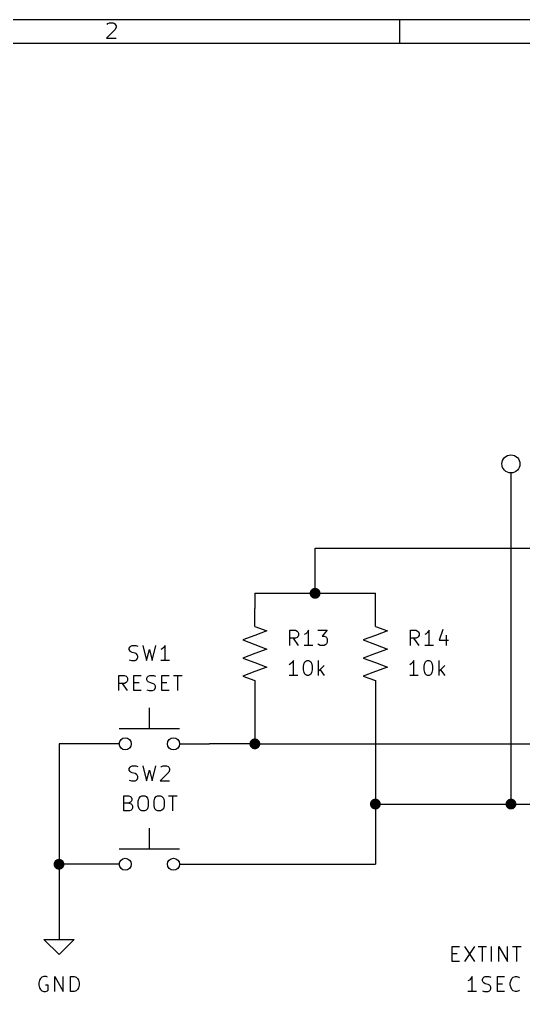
# Model space of a CAD drawing. Extents: x 0.4 to 11.3, y -7.9 to -0.4.
# Drawn here: x 3.069 to 4.742, y -3.623 to -0.394 of the extents above; entities that cross this region are included whole.
import ezdxf

# ---------------------------------------------------------------- set-up
doc = ezdxf.new("R2010")
doc.units = 0
doc.header["$MEASUREMENT"] = 0
for name, color, linetype in [('BROWN2', 54, 'CONTINUOUS'), ('CYAN2', 4, 'CONTINUOUS'), ('GREEN3', 91, 'CONTINUOUS'), ('RED2', 1, 'CONTINUOUS')]:
    doc.layers.add(name, color=color, linetype=linetype)

msp = doc.modelspace()

# ---------------------------------------------------------------- linework, layer by layer
at = {"layer": 'BROWN2', "linetype": 'CONTINUOUS'}
for p, q in [((4.5051, -3.5228), (4.5051, -3.4728)), ((4.5051, -3.4728), (4.5289, -3.4728)), ((4.5455, -3.4728), (4.5789, -3.5228)), ((4.5789, -3.4728), (4.5455, -3.5228)), ((4.5908, -3.4728), (4.6193, -3.4728)), ((4.6051, -3.5228), (4.6051, -3.4728)), ((4.636, -3.5228), (4.636, -3.4728)), ((4.6598, -3.5228), (4.6598, -3.4728)), ((4.6598, -3.4728), (4.6884, -3.5228)), ((4.6884, -3.5228), (4.6884, -3.4728)), ((4.7051, -3.4728), (4.7336, -3.4728)), ((4.7193, -3.5228), (4.7193, -3.4728)), ((4.5051, -3.4966), (4.5217, -3.4966)), ((4.5289, -3.5228), (4.5051, -3.5228)), ((4.567, -3.5799), (4.5622, -3.5847)), ((4.5717, -3.5728), (4.567, -3.5799)), ((4.5717, -3.6228), (4.5717, -3.5728)), ((4.6051, -3.5823), (4.6074, -3.5776)), ((4.6051, -3.5871), (4.6051, -3.5823)), ((4.6074, -3.5776), (4.6098, -3.5752)), ((4.6098, -3.5752), (4.6146, -3.5728)), ((4.6146, -3.5728), (4.6265, -3.5728)), ((4.6265, -3.5728), (4.6336, -3.5752)), ((4.6551, -3.6228), (4.6551, -3.5728)), ((4.6551, -3.5728), (4.6789, -3.5728)), ((4.7003, -3.5847), (4.7027, -3.5799)), ((4.7027, -3.5799), (4.7074, -3.5752)), ((4.7074, -3.5752), (4.7146, -3.5728)), ((4.7146, -3.5728), (4.7193, -3.5728)), ((4.7193, -3.5728), (4.7265, -3.5752)), ((4.7265, -3.5752), (4.7289, -3.5776)), ((4.5622, -3.5847), (4.5574, -3.5871)), ((4.6074, -3.5919), (4.6051, -3.5871)), ((4.6098, -3.5942), (4.6074, -3.5919)), ((4.6146, -3.5966), (4.6098, -3.5942)), ((4.6241, -3.599), (4.6146, -3.5966)), ((4.6289, -3.6014), (4.6241, -3.599)), ((4.6312, -3.6038), (4.6289, -3.6014)), ((4.6336, -3.6085), (4.6312, -3.6038)), ((4.6312, -3.618), (4.6336, -3.6133)), ((4.6336, -3.6133), (4.6336, -3.6085)), ((4.6551, -3.5966), (4.6717, -3.5966)), ((4.6979, -3.5942), (4.7003, -3.5847)), ((4.6979, -3.6014), (4.6979, -3.5942)), ((4.7003, -3.6109), (4.6979, -3.6014)), ((4.7027, -3.6157), (4.7003, -3.6109)), ((4.7074, -3.6204), (4.7027, -3.6157)), ((4.586, -3.6228), (4.5574, -3.6228)), ((4.6051, -3.6204), (4.6122, -3.6228)), ((4.6122, -3.6228), (4.6241, -3.6228)), ((4.6241, -3.6228), (4.6289, -3.6204)), ((4.6289, -3.6204), (4.6312, -3.618)), ((4.6789, -3.6228), (4.6551, -3.6228)), ((4.7146, -3.6228), (4.7074, -3.6204)), ((4.7193, -3.6228), (4.7146, -3.6228)), ((4.7265, -3.6204), (4.7193, -3.6228)), ((4.7289, -3.618), (4.7265, -3.6204))]:
    msp.add_line(p, q, dxfattribs=at)
at = {"layer": 'CYAN2', "linetype": 'CONTINUOUS'}
for p, q in [((4.4734, -2.4204), (4.4615, -2.4561)), ((3.9663, -2.4728), (3.9663, -2.4228)), ((3.9663, -2.4228), (3.9853, -2.4228)), ((3.9853, -2.449), (3.9663, -2.449)), ((3.9949, -2.4728), (3.9782, -2.449)), ((3.9853, -2.4228), (3.9901, -2.4252)), ((3.9901, -2.4466), (3.9853, -2.449)), ((3.9901, -2.4252), (3.9925, -2.4276)), ((3.9925, -2.4442), (3.9901, -2.4466)), ((3.9925, -2.4276), (3.9949, -2.4323)), ((3.9949, -2.4395), (3.9925, -2.4442)), ((3.9949, -2.4323), (3.9949, -2.4395)), ((4.0187, -2.4347), (4.0139, -2.4371)), ((4.0234, -2.4299), (4.0187, -2.4347)), ((4.0282, -2.4228), (4.0234, -2.4299)), ((4.0282, -2.4728), (4.0282, -2.4228)), ((4.0591, -2.4228), (4.0901, -2.4228)), ((4.0901, -2.4228), (4.0734, -2.4418)), ((4.0734, -2.4418), (4.0806, -2.4418)), ((4.0806, -2.4418), (4.0853, -2.4442)), ((4.0853, -2.4442), (4.0877, -2.4466)), ((4.0877, -2.4466), (4.0901, -2.4514)), ((4.0901, -2.4514), (4.0901, -2.4633)), ((4.3663, -2.4728), (4.3663, -2.4228)), ((4.3663, -2.4228), (4.3853, -2.4228)), ((4.3853, -2.449), (4.3663, -2.449)), ((4.3949, -2.4728), (4.3782, -2.449)), ((4.3853, -2.4228), (4.3901, -2.4252)), ((4.3901, -2.4466), (4.3853, -2.449)), ((4.3901, -2.4252), (4.3925, -2.4276)), ((4.3925, -2.4442), (4.3901, -2.4466)), ((4.3925, -2.4276), (4.3949, -2.4323)), ((4.3949, -2.4395), (4.3925, -2.4442)), ((4.3949, -2.4323), (4.3949, -2.4395)), ((4.4187, -2.4347), (4.4139, -2.4371)), ((4.4234, -2.4299), (4.4187, -2.4347)), ((4.4282, -2.4228), (4.4234, -2.4299)), ((4.4282, -2.4728), (4.4282, -2.4228)), ((4.4853, -2.4395), (4.4853, -2.4728)), ((3.4333, -2.4823), (3.4357, -2.4776)), ((3.4333, -2.4871), (3.4333, -2.4823)), ((3.4357, -2.4776), (3.4381, -2.4752)), ((3.4381, -2.4752), (3.4429, -2.4728)), ((3.4429, -2.4728), (3.4548, -2.4728)), ((3.4548, -2.4728), (3.4619, -2.4752)), ((3.4786, -2.4728), (3.4905, -2.5228)), ((3.5095, -2.5228), (3.5214, -2.4728)), ((3.5429, -2.4847), (3.5381, -2.4871)), ((3.5476, -2.4799), (3.5429, -2.4847)), ((3.5524, -2.4728), (3.5476, -2.4799)), ((3.5524, -2.5228), (3.5524, -2.4728)), ((4.0425, -2.4728), (4.0139, -2.4728)), ((4.0615, -2.4704), (4.0591, -2.468)), ((4.0663, -2.4728), (4.0615, -2.4704)), ((4.0806, -2.4728), (4.0663, -2.4728)), ((4.0853, -2.4704), (4.0806, -2.4728)), ((4.0877, -2.468), (4.0853, -2.4704)), ((4.0901, -2.4633), (4.0877, -2.468)), ((4.4425, -2.4728), (4.4139, -2.4728)), ((4.4615, -2.4561), (4.4925, -2.4561)), ((3.4357, -2.4919), (3.4333, -2.4871)), ((3.4381, -2.4942), (3.4357, -2.4919)), ((3.4429, -2.4966), (3.4381, -2.4942)), ((3.4524, -2.499), (3.4429, -2.4966)), ((3.4571, -2.5014), (3.4524, -2.499)), ((3.4595, -2.5038), (3.4571, -2.5014)), ((3.4571, -2.5204), (3.4595, -2.518)), ((3.4619, -2.5085), (3.4595, -2.5038)), ((3.4595, -2.518), (3.4619, -2.5133)), ((3.4619, -2.5133), (3.4619, -2.5085)), ((3.4905, -2.5228), (3.5, -2.4871)), ((3.5, -2.4871), (3.5095, -2.5228)), ((3.4333, -2.5204), (3.4405, -2.5228)), ((3.4405, -2.5228), (3.4524, -2.5228)), ((3.4524, -2.5228), (3.4571, -2.5204)), ((3.5667, -2.5228), (3.5381, -2.5228)), ((3.9687, -2.5347), (3.9639, -2.5371)), ((3.9734, -2.5299), (3.9687, -2.5347)), ((3.9782, -2.5228), (3.9734, -2.5299)), ((3.9782, -2.5728), (3.9782, -2.5228)), ((4.0115, -2.5418), (4.0139, -2.5323)), ((4.0115, -2.5538), (4.0115, -2.5418)), ((4.0139, -2.5323), (4.0163, -2.5276)), ((4.0163, -2.5276), (4.0187, -2.5252)), ((4.0187, -2.5252), (4.0234, -2.5228)), ((4.0234, -2.5228), (4.0282, -2.5228)), ((4.0282, -2.5228), (4.0329, -2.5252)), ((4.0329, -2.5252), (4.0353, -2.5276)), ((4.0353, -2.5276), (4.0377, -2.5323)), ((4.0377, -2.5323), (4.0401, -2.5418)), ((4.0401, -2.5418), (4.0401, -2.5538)), ((4.0615, -2.5728), (4.0615, -2.5228)), ((4.0806, -2.5395), (4.0615, -2.5585)), ((4.3687, -2.5347), (4.3639, -2.5371)), ((4.3734, -2.5299), (4.3687, -2.5347)), ((4.3782, -2.5228), (4.3734, -2.5299)), ((4.3782, -2.5728), (4.3782, -2.5228)), ((4.4115, -2.5418), (4.4139, -2.5323)), ((4.4115, -2.5538), (4.4115, -2.5418)), ((4.4139, -2.5323), (4.4163, -2.5276)), ((4.4163, -2.5276), (4.4187, -2.5252)), ((4.4187, -2.5252), (4.4234, -2.5228)), ((4.4234, -2.5228), (4.4282, -2.5228)), ((4.4282, -2.5228), (4.4329, -2.5252)), ((4.4329, -2.5252), (4.4353, -2.5276)), ((4.4353, -2.5276), (4.4377, -2.5323)), ((4.4377, -2.5323), (4.4401, -2.5418)), ((4.4401, -2.5418), (4.4401, -2.5538)), ((4.4615, -2.5728), (4.4615, -2.5228)), ((4.4806, -2.5395), (4.4615, -2.5585)), ((3.3988, -2.6228), (3.3988, -2.5728)), ((3.3988, -2.5728), (3.4179, -2.5728)), ((3.4179, -2.5728), (3.4226, -2.5752)), ((3.4226, -2.5752), (3.425, -2.5776)), ((3.425, -2.5776), (3.4274, -2.5823)), ((3.4274, -2.5823), (3.4274, -2.5895)), ((3.4488, -2.6228), (3.4488, -2.5728)), ((3.4488, -2.5728), (3.4726, -2.5728)), ((3.4917, -2.5823), (3.494, -2.5776)), ((3.4917, -2.5871), (3.4917, -2.5823)), ((3.494, -2.5776), (3.4964, -2.5752)), ((3.4964, -2.5752), (3.5012, -2.5728)), ((3.5012, -2.5728), (3.5131, -2.5728)), ((3.5131, -2.5728), (3.5202, -2.5752)), ((3.5417, -2.6228), (3.5417, -2.5728)), ((3.5417, -2.5728), (3.5655, -2.5728)), ((3.5798, -2.5728), (3.6083, -2.5728)), ((3.594, -2.6228), (3.594, -2.5728)), ((3.9925, -2.5728), (3.9639, -2.5728)), ((4.0139, -2.5633), (4.0115, -2.5538)), ((4.0163, -2.568), (4.0139, -2.5633)), ((4.0187, -2.5704), (4.0163, -2.568)), ((4.0234, -2.5728), (4.0187, -2.5704)), ((4.0282, -2.5728), (4.0234, -2.5728)), ((4.0329, -2.5704), (4.0282, -2.5728)), ((4.0353, -2.568), (4.0329, -2.5704)), ((4.0377, -2.5633), (4.0353, -2.568)), ((4.0401, -2.5538), (4.0377, -2.5633)), ((4.0663, -2.5538), (4.0806, -2.5728)), ((4.3925, -2.5728), (4.3639, -2.5728)), ((4.4139, -2.5633), (4.4115, -2.5538)), ((4.4163, -2.568), (4.4139, -2.5633)), ((4.4187, -2.5704), (4.4163, -2.568)), ((4.4234, -2.5728), (4.4187, -2.5704)), ((4.4282, -2.5728), (4.4234, -2.5728)), ((4.4329, -2.5704), (4.4282, -2.5728)), ((4.4353, -2.568), (4.4329, -2.5704)), ((4.4377, -2.5633), (4.4353, -2.568)), ((4.4401, -2.5538), (4.4377, -2.5633)), ((4.4663, -2.5538), (4.4806, -2.5728)), ((3.4179, -2.599), (3.3988, -2.599)), ((3.4274, -2.6228), (3.4107, -2.599)), ((3.4226, -2.5966), (3.4179, -2.599)), ((3.425, -2.5942), (3.4226, -2.5966)), ((3.4274, -2.5895), (3.425, -2.5942)), ((3.4488, -2.5966), (3.4655, -2.5966)), ((3.494, -2.5919), (3.4917, -2.5871)), ((3.4964, -2.5942), (3.494, -2.5919)), ((3.5012, -2.5966), (3.4964, -2.5942)), ((3.5107, -2.599), (3.5012, -2.5966)), ((3.5155, -2.6014), (3.5107, -2.599)), ((3.5179, -2.6038), (3.5155, -2.6014)), ((3.5202, -2.6085), (3.5179, -2.6038)), ((3.5179, -2.618), (3.5202, -2.6133)), ((3.5202, -2.6133), (3.5202, -2.6085)), ((3.5417, -2.5966), (3.5583, -2.5966)), ((3.4726, -2.6228), (3.4488, -2.6228)), ((3.4917, -2.6204), (3.4988, -2.6228)), ((3.4988, -2.6228), (3.5107, -2.6228)), ((3.5107, -2.6228), (3.5155, -2.6204)), ((3.5155, -2.6204), (3.5179, -2.618)), ((3.5655, -2.6228), (3.5417, -2.6228)), ((3.4381, -2.8752), (3.4429, -2.8728)), ((3.4429, -2.8728), (3.4548, -2.8728)), ((3.4548, -2.8728), (3.4619, -2.8752)), ((3.4786, -2.8728), (3.4905, -2.9228)), ((3.5095, -2.9228), (3.5214, -2.8728)), ((3.5405, -2.8752), (3.5452, -2.8728)), ((3.5452, -2.8728), (3.5571, -2.8728)), ((3.5571, -2.8728), (3.5619, -2.8752)), ((3.4333, -2.8823), (3.4357, -2.8776)), ((3.4333, -2.8871), (3.4333, -2.8823)), ((3.4357, -2.8919), (3.4333, -2.8871)), ((3.4357, -2.8776), (3.4381, -2.8752)), ((3.4381, -2.8942), (3.4357, -2.8919)), ((3.4429, -2.8966), (3.4381, -2.8942)), ((3.4524, -2.899), (3.4429, -2.8966)), ((3.4571, -2.9014), (3.4524, -2.899)), ((3.4595, -2.9038), (3.4571, -2.9014)), ((3.4619, -2.9085), (3.4595, -2.9038)), ((3.4905, -2.9228), (3.5, -2.8871)), ((3.5, -2.8871), (3.5095, -2.9228)), ((3.5643, -2.8942), (3.5357, -2.9228)), ((3.5381, -2.8776), (3.5405, -2.8752)), ((3.5619, -2.8752), (3.5643, -2.8776)), ((3.5643, -2.8776), (3.5667, -2.8823)), ((3.5667, -2.8871), (3.5643, -2.8942)), ((3.5667, -2.8823), (3.5667, -2.8871)), ((3.4333, -2.9204), (3.4405, -2.9228)), ((3.4405, -2.9228), (3.4524, -2.9228)), ((3.4524, -2.9228), (3.4571, -2.9204)), ((3.4571, -2.9204), (3.4595, -2.918)), ((3.4595, -2.918), (3.4619, -2.9133)), ((3.4619, -2.9133), (3.4619, -2.9085)), ((3.5357, -2.9228), (3.5667, -2.9228)), ((3.4155, -3.0228), (3.4155, -2.9728)), ((3.4155, -2.9728), (3.4321, -2.9728)), ((3.4321, -2.9966), (3.4155, -2.9966)), ((3.4321, -2.9728), (3.4369, -2.9752)), ((3.4369, -2.9942), (3.4321, -2.9966)), ((3.4321, -2.9966), (3.4393, -2.999)), ((3.4369, -2.9752), (3.4393, -2.9776)), ((3.4393, -2.9919), (3.4369, -2.9942)), ((3.4393, -2.9776), (3.4417, -2.9823)), ((3.4417, -2.9871), (3.4393, -2.9919)), ((3.4393, -2.999), (3.4417, -3.0014)), ((3.4417, -2.9823), (3.4417, -2.9871)), ((3.4417, -3.0014), (3.444, -3.0061)), ((3.4631, -2.9895), (3.4655, -2.9799)), ((3.4631, -3.0061), (3.4631, -2.9895)), ((3.4655, -2.9799), (3.4702, -2.9752)), ((3.4702, -2.9752), (3.475, -2.9728)), ((3.475, -2.9728), (3.4845, -2.9728)), ((3.4845, -2.9728), (3.4893, -2.9752)), ((3.4893, -2.9752), (3.494, -2.9799)), ((3.494, -2.9799), (3.4964, -2.9895)), ((3.4964, -2.9895), (3.4964, -3.0061)), ((3.5155, -2.9895), (3.5179, -2.9799)), ((3.5155, -3.0061), (3.5155, -2.9895)), ((3.5179, -2.9799), (3.5226, -2.9752)), ((3.5226, -2.9752), (3.5274, -2.9728)), ((3.5274, -2.9728), (3.5369, -2.9728)), ((3.5369, -2.9728), (3.5417, -2.9752)), ((3.5417, -2.9752), (3.5464, -2.9799)), ((3.5464, -2.9799), (3.5488, -2.9895)), ((3.5488, -2.9895), (3.5488, -3.0061)), ((3.5631, -2.9728), (3.5917, -2.9728)), ((3.5774, -3.0228), (3.5774, -2.9728)), ((3.4345, -3.0228), (3.4155, -3.0228)), ((3.4393, -3.0204), (3.4345, -3.0228)), ((3.4417, -3.018), (3.4393, -3.0204)), ((3.444, -3.0133), (3.4417, -3.018)), ((3.444, -3.0061), (3.444, -3.0133)), ((3.4655, -3.0157), (3.4631, -3.0061)), ((3.4702, -3.0204), (3.4655, -3.0157)), ((3.475, -3.0228), (3.4702, -3.0204)), ((3.4845, -3.0228), (3.475, -3.0228)), ((3.4893, -3.0204), (3.4845, -3.0228)), ((3.494, -3.0157), (3.4893, -3.0204)), ((3.4964, -3.0061), (3.494, -3.0157)), ((3.5179, -3.0157), (3.5155, -3.0061)), ((3.5226, -3.0204), (3.5179, -3.0157)), ((3.5274, -3.0228), (3.5226, -3.0204)), ((3.5369, -3.0228), (3.5274, -3.0228)), ((3.5417, -3.0204), (3.5369, -3.0228)), ((3.5464, -3.0157), (3.5417, -3.0204)), ((3.5488, -3.0061), (3.5464, -3.0157)), ((3.1381, -3.5799), (3.1357, -3.5847)), ((3.1429, -3.5752), (3.1381, -3.5799)), ((3.15, -3.5728), (3.1429, -3.5752)), ((3.1571, -3.5728), (3.15, -3.5728)), ((3.1619, -3.5752), (3.1571, -3.5728)), ((3.1857, -3.6228), (3.1857, -3.5728)), ((3.1857, -3.5728), (3.2143, -3.6228)), ((3.2143, -3.6228), (3.2143, -3.5728)), ((3.2381, -3.6228), (3.2381, -3.5728)), ((3.2381, -3.5728), (3.25, -3.5728)), ((3.25, -3.5728), (3.2571, -3.5752)), ((3.2571, -3.5752), (3.2619, -3.5799)), ((3.2619, -3.5799), (3.2643, -3.5847)), ((3.1357, -3.5847), (3.1333, -3.5942)), ((3.1333, -3.5942), (3.1333, -3.6014)), ((3.1333, -3.6014), (3.1357, -3.6109)), ((3.1357, -3.6109), (3.1381, -3.6157)), ((3.1381, -3.6157), (3.1429, -3.6204)), ((3.1643, -3.6014), (3.1548, -3.6014)), ((3.1643, -3.618), (3.1643, -3.6014)), ((3.2619, -3.6157), (3.2571, -3.6204)), ((3.2643, -3.6109), (3.2619, -3.6157)), ((3.2643, -3.5847), (3.2667, -3.5942)), ((3.2667, -3.6014), (3.2643, -3.6109)), ((3.2667, -3.5942), (3.2667, -3.6014)), ((3.1429, -3.6204), (3.15, -3.6228)), ((3.15, -3.6228), (3.1548, -3.6228)), ((3.1548, -3.6228), (3.1619, -3.6204)), ((3.1619, -3.6204), (3.1643, -3.618)), ((3.25, -3.6228), (3.2381, -3.6228)), ((3.2571, -3.6204), (3.25, -3.6228))]:
    msp.add_line(p, q, dxfattribs=at)
at = {"layer": 'GREEN3', "linetype": 'CONTINUOUS'}
for p, q in [((4.7, -2), (4.7, -3)), ((4.05, -2.3), (4.05, -2.15)), ((4.05, -2.15), (6.8, -2.15)), ((3.85, -2.3), (4.05, -2.3)), ((3.85, -2.3), (3.85, -2.35)), ((4.05, -2.3), (4.25, -2.3)), ((4.25, -2.35), (4.25, -2.3)), ((3.85, -2.65), (3.85, -2.8)), ((4.25, -2.65), (4.25, -3)), ((3.2, -2.8), (3.2, -3.2)), ((3.3, -2.8), (3.2, -2.8)), ((3.85, -2.8), (3.7, -2.8)), ((3.85, -2.8), (5.05, -2.8)), ((4.25, -3), (4.25, -3.2)), ((4.25, -3), (4.7, -3)), ((4.7, -3), (5.2, -3)), ((3.3, -3.2), (3.2, -3.2)), ((3.2, -3.2), (3.2, -3.4)), ((3.7, -3.2), (4.25, -3.2))]:
    msp.add_line(p, q, dxfattribs=at)
at = {"layer": 'GREEN3', "const_width": 0.018}
for points in [[(4.041, -2.3, 1), (4.059, -2.3, 1)], [(3.841, -2.8, 1), (3.859, -2.8, 1)], [(4.241, -3, 1), (4.259, -3, 1)], [(4.691, -3, 1), (4.709, -3, 1)], [(3.191, -3.2, 1), (3.209, -3.2, 1)]]:
    msp.add_lwpolyline(points, format="xyb", close=True, dxfattribs=at)
at = {"layer": 'RED2', "linetype": 'CONTINUOUS'}
for p, q in [((0.3937, -0.3937), (11.2993, -0.3937)), ((3.3601, -0.4101), (3.3625, -0.4077)), ((3.3625, -0.4077), (3.3674, -0.4053)), ((3.3674, -0.4053), (3.3796, -0.4053)), ((3.3796, -0.4053), (3.3845, -0.4077)), ((3.3845, -0.4077), (3.3869, -0.4101)), ((3.3869, -0.4101), (3.3893, -0.415)), ((3.3893, -0.415), (3.3893, -0.4199)), ((4.3307, -0.4724), (4.3307, -0.3937)), ((3.3869, -0.4272), (3.3576, -0.4564)), ((3.3893, -0.4199), (3.3869, -0.4272)), ((0.4724, -0.4724), (11.2206, -0.4724)), ((3.3576, -0.4564), (3.3893, -0.4564)), ((4.7, -1.9), (4.7, -2)), ((3.85, -2.4), (3.85, -2.35)), ((4.25, -2.4), (4.25, -2.35)), ((3.85, -2.41), (3.85, -2.4)), ((3.85, -2.41), (3.89, -2.425)), ((4.25, -2.41), (4.25, -2.4)), ((4.25, -2.41), (4.29, -2.425)), ((3.85, -2.44), (3.81, -2.455)), ((3.89, -2.425), (3.85, -2.44)), ((4.25, -2.44), (4.21, -2.455)), ((4.29, -2.425), (4.25, -2.44)), ((3.81, -2.455), (3.85, -2.47)), ((3.85, -2.47), (3.89, -2.485)), ((3.89, -2.485), (3.85, -2.5)), ((4.21, -2.455), (4.25, -2.47)), ((4.25, -2.47), (4.29, -2.485)), ((4.29, -2.485), (4.25, -2.5)), ((3.85, -2.5), (3.81, -2.515)), ((3.81, -2.515), (3.85, -2.53)), ((4.25, -2.5), (4.21, -2.515)), ((4.21, -2.515), (4.25, -2.53)), ((3.85, -2.53), (3.89, -2.545)), ((3.89, -2.545), (3.85, -2.56)), ((4.25, -2.53), (4.29, -2.545)), ((4.29, -2.545), (4.25, -2.56)), ((3.85, -2.56), (3.81, -2.575)), ((3.81, -2.575), (3.85, -2.59)), ((4.25, -2.56), (4.21, -2.575)), ((4.21, -2.575), (4.25, -2.59)), ((3.85, -2.59), (3.85, -2.6)), ((3.85, -2.6), (3.85, -2.65)), ((4.25, -2.59), (4.25, -2.6)), ((4.25, -2.6), (4.25, -2.65)), ((3.5, -2.75), (3.5, -2.68)), ((3.6, -2.75), (3.4, -2.75)), ((3.4, -2.8), (3.3, -2.8)), ((3.6, -2.8), (3.7, -2.8)), ((3.5, -3.15), (3.5, -3.08)), ((3.6, -3.15), (3.4, -3.15)), ((3.4, -3.2), (3.3, -3.2)), ((3.6, -3.2), (3.7, -3.2)), ((3.2, -3.4), (3.2, -3.45)), ((3.2, -3.5), (3.15, -3.45)), ((3.15, -3.45), (3.2, -3.45)), ((3.2, -3.45), (3.25, -3.45)), ((3.25, -3.45), (3.2, -3.5))]:
    msp.add_line(p, q, dxfattribs=at)
at = {"layer": 'RED2'}
for centre, radius in [((4.7, -1.87), 0.03), ((3.42, -2.8), 0.02), ((3.58, -2.8), 0.02), ((3.42, -3.2), 0.02), ((3.58, -3.2), 0.02)]:
    msp.add_circle(centre, radius, dxfattribs=at)

doc.saveas('drawing.dxf')
